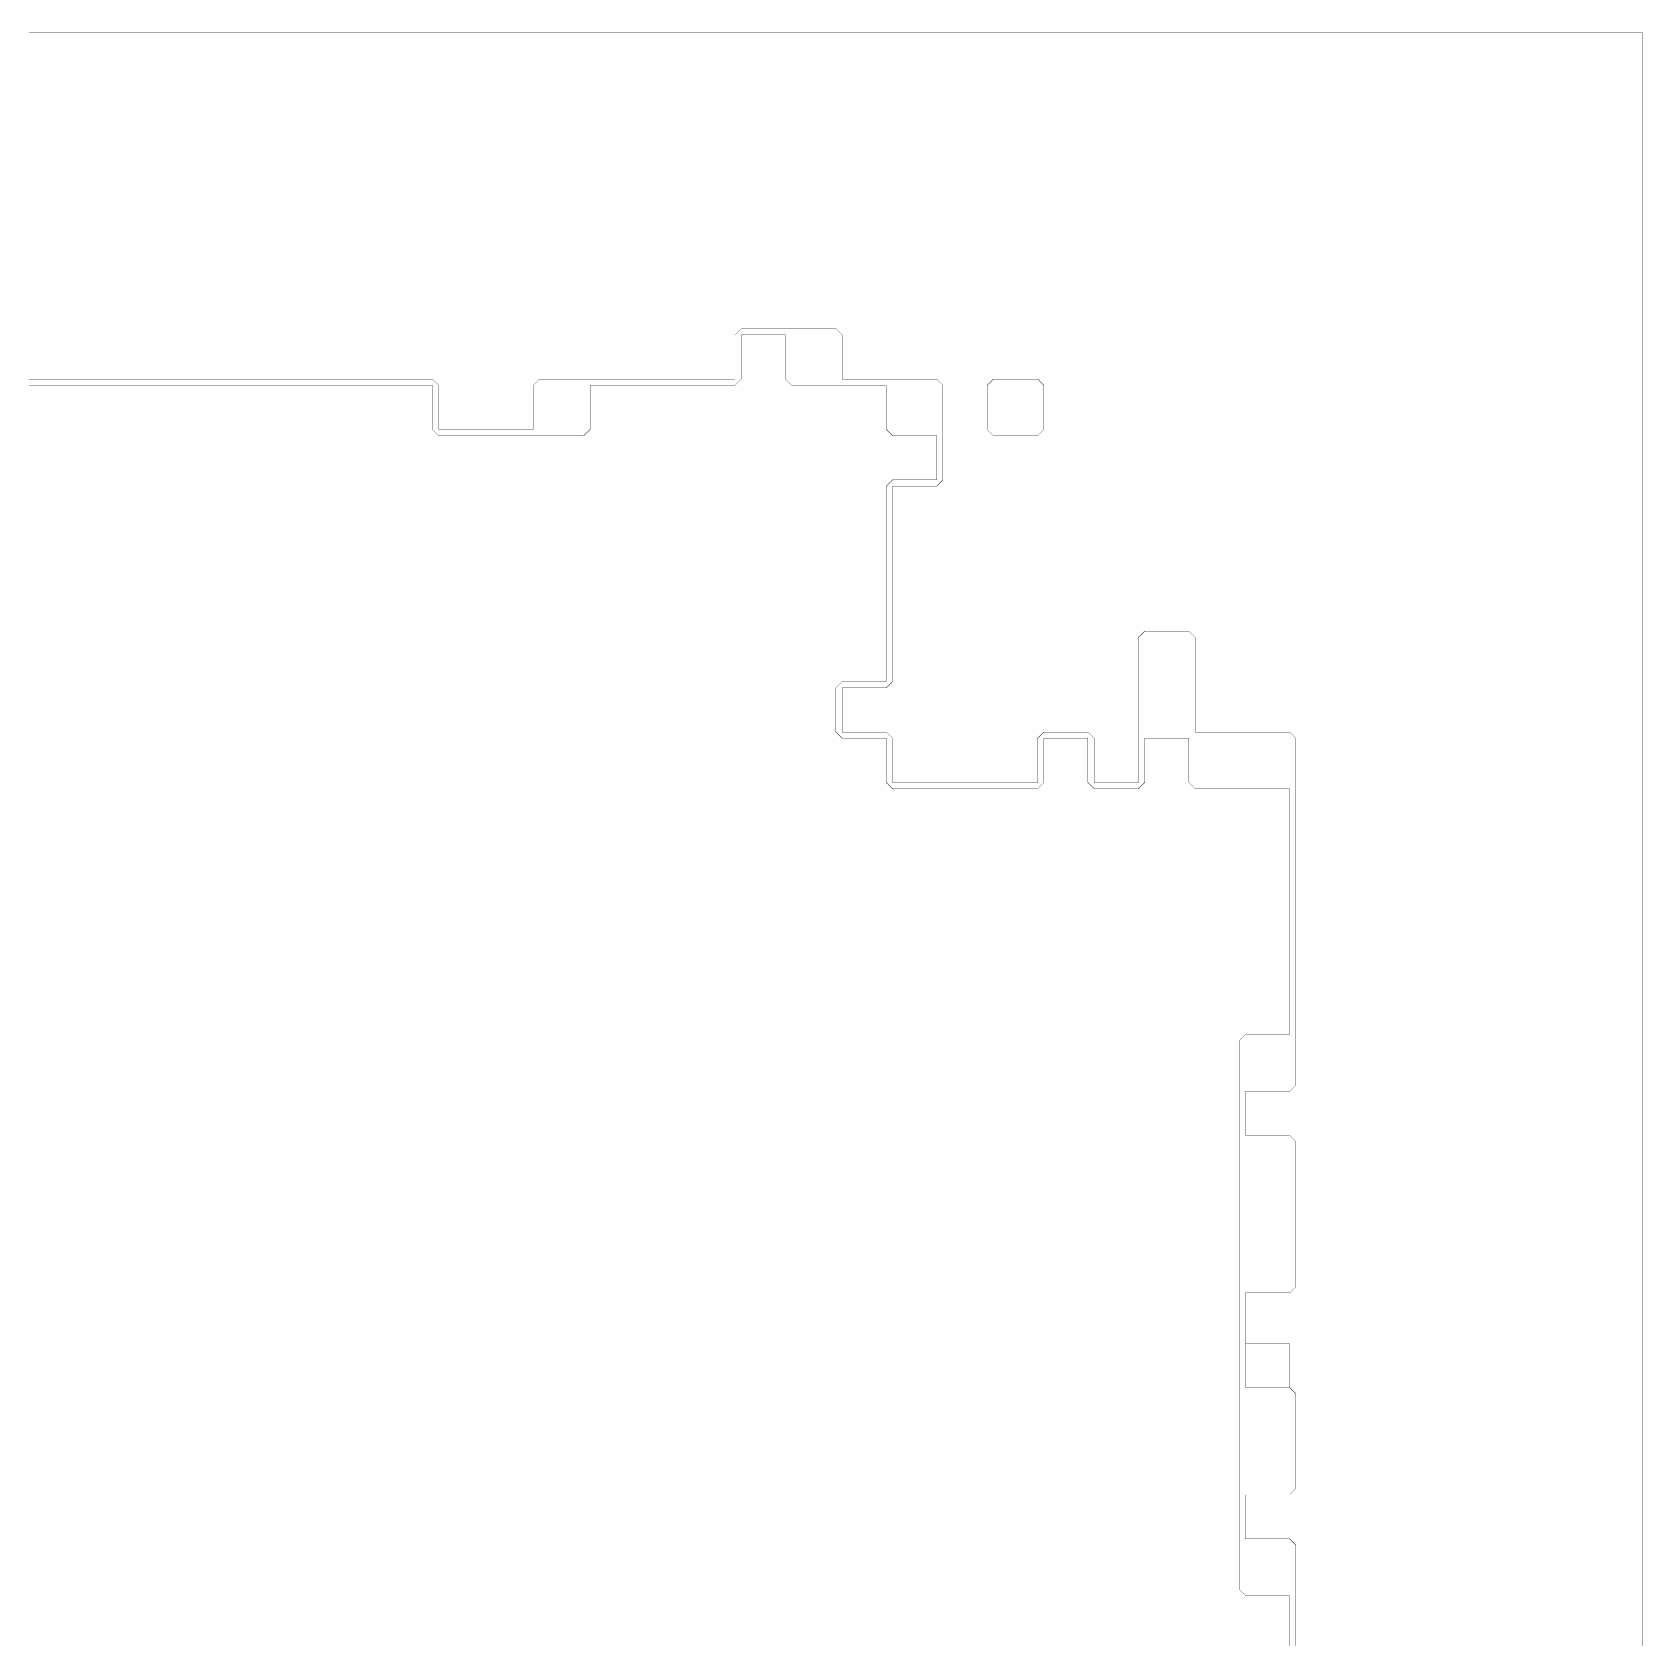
# Model space of a CAD drawing. Header units: metres. Extents: x 0 to 4990, y -4990 to 0.
# Drawn here: x 2495 to 4990, y -2495 to 0 of the extents above; entities that cross this region are included whole.
import ezdxf

# ---------------------------------------------------------------- set-up
doc = ezdxf.new("R2010")
doc.units = ezdxf.units.M
for name, color, linetype in [('conductor', 1, 'Continuous'), ('dielectric', 8, 'Continuous'), ('substrate', 5, 'Continuous')]:
    doc.layers.add(name, color=color, linetype=linetype)

msp = doc.modelspace()

# ---------------------------------------------------------------- linework, layer by layer
at = {"layer": 'conductor', "const_width": 0.5}
msp.add_lwpolyline([(4443.359375, -2500), (4443.359375, -2490.234375), (4443.359375, -2480.46875), (4443.359375, -2470.703125), (4443.359375, -2460.9375), (4443.359375, -2451.171875), (4443.359375, -2441.40625), (4443.359375, -2431.640625), (4443.359375, -2421.875), (4433.59375, -2421.875), (4423.828125, -2421.875), (4414.0625, -2421.875), (4404.296875, -2421.875), (4394.53125, -2421.875), (4384.765625, -2421.875), (4375, -2421.875), (4365.234375, -2412.109375), (4365.234375, -2402.34375), (4365.234375, -2392.578125), (4365.234375, -2382.8125), (4365.234375, -2373.046875), (4365.234375, -2363.28125), (4365.234375, -2353.515625), (4365.234375, -2343.75), (4365.234375, -2333.984375), (4365.234375, -2324.21875), (4365.234375, -2314.453125), (4365.234375, -2304.6875), (4365.234375, -2294.921875), (4365.234375, -2285.15625), (4365.234375, -2275.390625), (4365.234375, -2265.625), (4365.234375, -2255.859375), (4365.234375, -2246.09375), (4365.234375, -2236.328125), (4365.234375, -2226.5625), (4365.234375, -2216.796875), (4365.234375, -2207.03125), (4365.234375, -2197.265625), (4365.234375, -2187.5), (4365.234375, -2177.734375), (4365.234375, -2167.96875), (4365.234375, -2158.203125), (4365.234375, -2148.4375), (4365.234375, -2138.671875), (4365.234375, -2128.90625), (4365.234375, -2119.140625), (4365.234375, -2109.375), (4365.234375, -2099.609375), (4365.234375, -2089.84375), (4365.234375, -2080.078125), (4365.234375, -2070.3125), (4365.234375, -2060.546875), (4365.234375, -2050.78125), (4365.234375, -2041.015625), (4365.234375, -2031.25), (4365.234375, -2021.484375), (4365.234375, -2011.71875), (4365.234375, -2001.953125), (4365.234375, -1992.1875), (4365.234375, -1982.421875), (4365.234375, -1972.65625), (4365.234375, -1962.890625), (4365.234375, -1953.125), (4365.234375, -1943.359375), (4365.234375, -1933.59375), (4365.234375, -1923.828125), (4365.234375, -1914.0625), (4365.234375, -1904.296875), (4365.234375, -1894.53125), (4365.234375, -1884.765625), (4365.234375, -1875), (4365.234375, -1865.234375), (4365.234375, -1855.46875), (4365.234375, -1845.703125), (4365.234375, -1835.9375), (4365.234375, -1826.171875), (4365.234375, -1816.40625), (4365.234375, -1806.640625), (4365.234375, -1796.875), (4365.234375, -1787.109375), (4365.234375, -1777.34375), (4365.234375, -1767.578125), (4365.234375, -1757.8125), (4365.234375, -1748.046875), (4365.234375, -1738.28125), (4365.234375, -1728.515625), (4365.234375, -1718.75), (4365.234375, -1708.984375), (4365.234375, -1699.21875), (4365.234375, -1689.453125), (4365.234375, -1679.6875), (4365.234375, -1669.921875), (4365.234375, -1660.15625), (4365.234375, -1650.390625), (4365.234375, -1640.625), (4365.234375, -1630.859375), (4365.234375, -1621.09375), (4365.234375, -1611.328125), (4365.234375, -1601.5625), (4365.234375, -1591.796875), (4365.234375, -1582.03125), (4365.234375, -1572.265625), (4365.234375, -1562.5), (4375, -1552.734375), (4384.765625, -1552.734375), (4394.53125, -1552.734375), (4404.296875, -1552.734375), (4414.0625, -1552.734375), (4423.828125, -1552.734375), (4433.59375, -1552.734375), (4443.359375, -1552.734375), (4443.359375, -1542.96875), (4443.359375, -1533.203125), (4443.359375, -1523.4375), (4443.359375, -1513.671875), (4443.359375, -1503.90625), (4443.359375, -1494.140625), (4443.359375, -1484.375), (4443.359375, -1474.609375), (4443.359375, -1464.84375), (4443.359375, -1455.078125), (4443.359375, -1445.3125), (4443.359375, -1435.546875), (4443.359375, -1425.78125), (4443.359375, -1416.015625), (4443.359375, -1406.25), (4443.359375, -1396.484375), (4443.359375, -1386.71875), (4443.359375, -1376.953125), (4443.359375, -1367.1875), (4443.359375, -1357.421875), (4443.359375, -1347.65625), (4443.359375, -1337.890625), (4443.359375, -1328.125), (4443.359375, -1318.359375), (4443.359375, -1308.59375), (4443.359375, -1298.828125), (4443.359375, -1289.0625), (4443.359375, -1279.296875), (4443.359375, -1269.53125), (4443.359375, -1259.765625), (4443.359375, -1250), (4443.359375, -1240.234375), (4443.359375, -1230.46875), (4443.359375, -1220.703125), (4443.359375, -1210.9375), (4443.359375, -1201.171875), (4443.359375, -1191.40625), (4443.359375, -1181.640625), (4443.359375, -1171.875), (4433.59375, -1171.875), (4423.828125, -1171.875), (4414.0625, -1171.875), (4404.296875, -1171.875), (4394.53125, -1171.875), (4384.765625, -1171.875), (4375, -1171.875), (4365.234375, -1171.875), (4355.46875, -1171.875), (4345.703125, -1171.875), (4335.9375, -1171.875), (4326.171875, -1171.875), (4316.40625, -1171.875), (4306.640625, -1171.875), (4296.875, -1171.875), (4287.109375, -1162.109375), (4287.109375, -1152.34375), (4287.109375, -1142.578125), (4287.109375, -1132.8125), (4287.109375, -1123.046875), (4287.109375, -1113.28125), (4287.109375, -1103.515625), (4287.109375, -1093.75), (4277.34375, -1093.75), (4267.578125, -1093.75), (4257.8125, -1093.75), (4248.046875, -1093.75), (4238.28125, -1093.75), (4228.515625, -1093.75), (4218.75, -1093.75), (4218.75, -1103.515625), (4218.75, -1113.28125), (4218.75, -1123.046875), (4218.75, -1132.8125), (4218.75, -1142.578125), (4218.75, -1152.34375), (4218.75, -1162.109375), (4208.984375, -1171.875), (4199.21875, -1171.875), (4189.453125, -1171.875), (4179.6875, -1171.875), (4169.921875, -1171.875), (4160.15625, -1171.875), (4150.390625, -1171.875), (4140.625, -1171.875), (4130.859375, -1162.109375), (4130.859375, -1152.34375), (4130.859375, -1142.578125), (4130.859375, -1132.8125), (4130.859375, -1123.046875), (4130.859375, -1113.28125), (4130.859375, -1103.515625), (4130.859375, -1093.75), (4121.09375, -1093.75), (4111.328125, -1093.75), (4101.5625, -1093.75), (4091.796875, -1093.75), (4082.03125, -1093.75), (4072.265625, -1093.75), (4062.5, -1093.75), (4062.5, -1103.515625), (4062.5, -1113.28125), (4062.5, -1123.046875), (4062.5, -1132.8125), (4062.5, -1142.578125), (4062.5, -1152.34375), (4062.5, -1162.109375), (4052.734375, -1171.875), (4042.96875, -1171.875), (4033.203125, -1171.875), (4023.4375, -1171.875), (4013.671875, -1171.875), (4003.90625, -1171.875), (3994.140625, -1171.875), (3984.375, -1171.875), (3974.609375, -1171.875), (3964.84375, -1171.875), (3955.078125, -1171.875), (3945.3125, -1171.875), (3935.546875, -1171.875), (3925.78125, -1171.875), (3916.015625, -1171.875), (3906.25, -1171.875), (3896.484375, -1171.875), (3886.71875, -1171.875), (3876.953125, -1171.875), (3867.1875, -1171.875), (3857.421875, -1171.875), (3847.65625, -1171.875), (3837.890625, -1171.875), (3828.125, -1171.875), (3818.359375, -1162.109375), (3818.359375, -1152.34375), (3818.359375, -1142.578125), (3818.359375, -1132.8125), (3818.359375, -1123.046875), (3818.359375, -1113.28125), (3818.359375, -1103.515625), (3818.359375, -1093.75), (3808.59375, -1093.75), (3798.828125, -1093.75), (3789.0625, -1093.75), (3779.296875, -1093.75), (3769.53125, -1093.75), (3759.765625, -1093.75), (3750, -1093.75), (3740.234375, -1083.984375), (3740.234375, -1074.21875), (3740.234375, -1064.453125), (3740.234375, -1054.6875), (3740.234375, -1044.921875), (3740.234375, -1035.15625), (3740.234375, -1025.390625), (3740.234375, -1015.625), (3750, -1005.859375), (3759.765625, -1005.859375), (3769.53125, -1005.859375), (3779.296875, -1005.859375), (3789.0625, -1005.859375), (3798.828125, -1005.859375), (3808.59375, -1005.859375), (3818.359375, -1005.859375), (3818.359375, -996.09375), (3818.359375, -986.328125), (3818.359375, -976.5625), (3818.359375, -966.796875), (3818.359375, -957.03125), (3818.359375, -947.265625), (3818.359375, -937.5), (3818.359375, -927.734375), (3818.359375, -917.96875), (3818.359375, -908.203125), (3818.359375, -898.4375), (3818.359375, -888.671875), (3818.359375, -878.90625), (3818.359375, -869.140625), (3818.359375, -859.375), (3818.359375, -849.609375), (3818.359375, -839.84375), (3818.359375, -830.078125), (3818.359375, -820.3125), (3818.359375, -810.546875), (3818.359375, -800.78125), (3818.359375, -791.015625), (3818.359375, -781.25), (3818.359375, -771.484375), (3818.359375, -761.71875), (3818.359375, -751.953125), (3818.359375, -742.1875), (3818.359375, -732.421875), (3818.359375, -722.65625), (3818.359375, -712.890625), (3818.359375, -703.125), (3828.125, -693.359375), (3837.890625, -693.359375), (3847.65625, -693.359375), (3857.421875, -693.359375), (3867.1875, -693.359375), (3876.953125, -693.359375), (3886.71875, -693.359375), (3896.484375, -693.359375), (3896.484375, -683.59375), (3896.484375, -673.828125), (3896.484375, -664.0625), (3896.484375, -654.296875), (3896.484375, -644.53125), (3896.484375, -634.765625), (3896.484375, -625), (3886.71875, -625), (3876.953125, -625), (3867.1875, -625), (3857.421875, -625), (3847.65625, -625), (3837.890625, -625), (3828.125, -625), (3818.359375, -615.234375), (3818.359375, -605.46875), (3818.359375, -595.703125), (3818.359375, -585.9375), (3818.359375, -576.171875), (3818.359375, -566.40625), (3818.359375, -556.640625), (3818.359375, -546.875), (3808.59375, -546.875), (3798.828125, -546.875), (3789.0625, -546.875), (3779.296875, -546.875), (3769.53125, -546.875), (3759.765625, -546.875), (3750, -546.875), (3740.234375, -546.875), (3730.46875, -546.875), (3720.703125, -546.875), (3710.9375, -546.875), (3701.171875, -546.875), (3691.40625, -546.875), (3681.640625, -546.875), (3671.875, -546.875), (3662.109375, -537.109375), (3662.109375, -527.34375), (3662.109375, -517.578125), (3662.109375, -507.8125), (3662.109375, -498.046875), (3662.109375, -488.28125), (3662.109375, -478.515625), (3662.109375, -468.75), (3652.34375, -468.75), (3642.578125, -468.75), (3632.8125, -468.75), (3623.046875, -468.75), (3613.28125, -468.75), (3603.515625, -468.75), (3593.75, -468.75), (3593.75, -478.515625), (3593.75, -488.28125), (3593.75, -498.046875), (3593.75, -507.8125), (3593.75, -517.578125), (3593.75, -527.34375), (3593.75, -537.109375), (3583.984375, -546.875), (3574.21875, -546.875), (3564.453125, -546.875), (3554.6875, -546.875), (3544.921875, -546.875), (3535.15625, -546.875), (3525.390625, -546.875), (3515.625, -546.875), (3505.859375, -546.875), (3496.09375, -546.875), (3486.328125, -546.875), (3476.5625, -546.875), (3466.796875, -546.875), (3457.03125, -546.875), (3447.265625, -546.875), (3437.5, -546.875), (3427.734375, -546.875), (3417.96875, -546.875), (3408.203125, -546.875), (3398.4375, -546.875), (3388.671875, -546.875), (3378.90625, -546.875), (3369.140625, -546.875), (3359.375, -546.875), (3359.375, -556.640625), (3359.375, -566.40625), (3359.375, -576.171875), (3359.375, -585.9375), (3359.375, -595.703125), (3359.375, -605.46875), (3359.375, -615.234375), (3349.609375, -625), (3339.84375, -625), (3330.078125, -625), (3320.3125, -625), (3310.546875, -625), (3300.78125, -625), (3291.015625, -625), (3281.25, -625), (3271.484375, -625), (3261.71875, -625), (3251.953125, -625), (3242.1875, -625), (3232.421875, -625), (3222.65625, -625), (3212.890625, -625), (3203.125, -625), (3193.359375, -625), (3183.59375, -625), (3173.828125, -625), (3164.0625, -625), (3154.296875, -625), (3144.53125, -625), (3134.765625, -625), (3125, -625), (3115.234375, -615.234375), (3115.234375, -605.46875), (3115.234375, -595.703125), (3115.234375, -585.9375), (3115.234375, -576.171875), (3115.234375, -566.40625), (3115.234375, -556.640625), (3115.234375, -546.875), (3105.46875, -546.875), (3095.703125, -546.875), (3085.9375, -546.875), (3076.171875, -546.875), (3066.40625, -546.875), (3056.640625, -546.875), (3046.875, -546.875), (3037.109375, -546.875), (3027.34375, -546.875), (3017.578125, -546.875), (3007.8125, -546.875), (2998.046875, -546.875), (2988.28125, -546.875), (2978.515625, -546.875), (2968.75, -546.875), (2958.984375, -546.875), (2949.21875, -546.875), (2939.453125, -546.875), (2929.6875, -546.875), (2919.921875, -546.875), (2910.15625, -546.875), (2900.390625, -546.875), (2890.625, -546.875), (2880.859375, -546.875), (2871.09375, -546.875), (2861.328125, -546.875), (2851.5625, -546.875), (2841.796875, -546.875), (2832.03125, -546.875), (2822.265625, -546.875), (2812.5, -546.875), (2802.734375, -546.875), (2792.96875, -546.875), (2783.203125, -546.875), (2773.4375, -546.875), (2763.671875, -546.875), (2753.90625, -546.875), (2744.140625, -546.875), (2734.375, -546.875), (2724.609375, -546.875), (2714.84375, -546.875), (2705.078125, -546.875), (2695.3125, -546.875), (2685.546875, -546.875), (2675.78125, -546.875), (2666.015625, -546.875), (2656.25, -546.875), (2646.484375, -546.875), (2636.71875, -546.875), (2626.953125, -546.875), (2617.1875, -546.875), (2607.421875, -546.875), (2597.65625, -546.875), (2587.890625, -546.875), (2578.125, -546.875), (2568.359375, -546.875), (2558.59375, -546.875), (2548.828125, -546.875), (2539.0625, -546.875), (2529.296875, -546.875), (2519.53125, -546.875), (2509.765625, -546.875), (2500, -546.875), (2490.234375, -546.875)], dxfattribs=at)
at = {"layer": 'dielectric', "const_width": 0.5}
msp.add_lwpolyline([(4375, -2031.25), (4375, -2041.015625), (4375, -2050.78125), (4375, -2060.546875), (4375, -2070.3125), (4375, -2080.078125), (4375, -2089.84375), (4375, -2099.609375), (4384.765625, -2099.609375), (4394.53125, -2099.609375), (4404.296875, -2099.609375), (4414.0625, -2099.609375), (4423.828125, -2099.609375), (4433.59375, -2099.609375), (4443.359375, -2099.609375), (4443.359375, -2089.84375), (4443.359375, -2080.078125), (4443.359375, -2070.3125), (4443.359375, -2060.546875), (4443.359375, -2050.78125), (4443.359375, -2041.015625), (4443.359375, -2031.25), (4433.59375, -2031.25), (4423.828125, -2031.25), (4414.0625, -2031.25), (4404.296875, -2031.25), (4394.53125, -2031.25), (4384.765625, -2031.25)], close=True, dxfattribs=at)
at = {"layer": 'substrate', "const_width": 0.5}
for points in [[(4990.234375, -2500), (4990.234375, -2490.234375), (4990.234375, -2480.46875), (4990.234375, -2470.703125), (4990.234375, -2460.9375), (4990.234375, -2451.171875), (4990.234375, -2441.40625), (4990.234375, -2431.640625), (4990.234375, -2421.875), (4990.234375, -2412.109375), (4990.234375, -2402.34375), (4990.234375, -2392.578125), (4990.234375, -2382.8125), (4990.234375, -2373.046875), (4990.234375, -2363.28125), (4990.234375, -2353.515625), (4990.234375, -2343.75), (4990.234375, -2333.984375), (4990.234375, -2324.21875), (4990.234375, -2314.453125), (4990.234375, -2304.6875), (4990.234375, -2294.921875), (4990.234375, -2285.15625), (4990.234375, -2275.390625), (4990.234375, -2265.625), (4990.234375, -2255.859375), (4990.234375, -2246.09375), (4990.234375, -2236.328125), (4990.234375, -2226.5625), (4990.234375, -2216.796875), (4990.234375, -2207.03125), (4990.234375, -2197.265625), (4990.234375, -2187.5), (4990.234375, -2177.734375), (4990.234375, -2167.96875), (4990.234375, -2158.203125), (4990.234375, -2148.4375), (4990.234375, -2138.671875), (4990.234375, -2128.90625), (4990.234375, -2119.140625), (4990.234375, -2109.375), (4990.234375, -2099.609375), (4990.234375, -2089.84375), (4990.234375, -2080.078125), (4990.234375, -2070.3125), (4990.234375, -2060.546875), (4990.234375, -2050.78125), (4990.234375, -2041.015625), (4990.234375, -2031.25), (4990.234375, -2021.484375), (4990.234375, -2011.71875), (4990.234375, -2001.953125), (4990.234375, -1992.1875), (4990.234375, -1982.421875), (4990.234375, -1972.65625), (4990.234375, -1962.890625), (4990.234375, -1953.125), (4990.234375, -1943.359375), (4990.234375, -1933.59375), (4990.234375, -1923.828125), (4990.234375, -1914.0625), (4990.234375, -1904.296875), (4990.234375, -1894.53125), (4990.234375, -1884.765625), (4990.234375, -1875), (4990.234375, -1865.234375), (4990.234375, -1855.46875), (4990.234375, -1845.703125), (4990.234375, -1835.9375), (4990.234375, -1826.171875), (4990.234375, -1816.40625), (4990.234375, -1806.640625), (4990.234375, -1796.875), (4990.234375, -1787.109375), (4990.234375, -1777.34375), (4990.234375, -1767.578125), (4990.234375, -1757.8125), (4990.234375, -1748.046875), (4990.234375, -1738.28125), (4990.234375, -1728.515625), (4990.234375, -1718.75), (4990.234375, -1708.984375), (4990.234375, -1699.21875), (4990.234375, -1689.453125), (4990.234375, -1679.6875), (4990.234375, -1669.921875), (4990.234375, -1660.15625), (4990.234375, -1650.390625), (4990.234375, -1640.625), (4990.234375, -1630.859375), (4990.234375, -1621.09375), (4990.234375, -1611.328125), (4990.234375, -1601.5625), (4990.234375, -1591.796875), (4990.234375, -1582.03125), (4990.234375, -1572.265625), (4990.234375, -1562.5), (4990.234375, -1552.734375), (4990.234375, -1542.96875), (4990.234375, -1533.203125), (4990.234375, -1523.4375), (4990.234375, -1513.671875), (4990.234375, -1503.90625), (4990.234375, -1494.140625), (4990.234375, -1484.375), (4990.234375, -1474.609375), (4990.234375, -1464.84375), (4990.234375, -1455.078125), (4990.234375, -1445.3125), (4990.234375, -1435.546875), (4990.234375, -1425.78125), (4990.234375, -1416.015625), (4990.234375, -1406.25), (4990.234375, -1396.484375), (4990.234375, -1386.71875), (4990.234375, -1376.953125), (4990.234375, -1367.1875), (4990.234375, -1357.421875), (4990.234375, -1347.65625), (4990.234375, -1337.890625), (4990.234375, -1328.125), (4990.234375, -1318.359375), (4990.234375, -1308.59375), (4990.234375, -1298.828125), (4990.234375, -1289.0625), (4990.234375, -1279.296875), (4990.234375, -1269.53125), (4990.234375, -1259.765625), (4990.234375, -1250), (4990.234375, -1240.234375), (4990.234375, -1230.46875), (4990.234375, -1220.703125), (4990.234375, -1210.9375), (4990.234375, -1201.171875), (4990.234375, -1191.40625), (4990.234375, -1181.640625), (4990.234375, -1171.875), (4990.234375, -1162.109375), (4990.234375, -1152.34375), (4990.234375, -1142.578125), (4990.234375, -1132.8125), (4990.234375, -1123.046875), (4990.234375, -1113.28125), (4990.234375, -1103.515625), (4990.234375, -1093.75), (4990.234375, -1083.984375), (4990.234375, -1074.21875), (4990.234375, -1064.453125), (4990.234375, -1054.6875), (4990.234375, -1044.921875), (4990.234375, -1035.15625), (4990.234375, -1025.390625), (4990.234375, -1015.625), (4990.234375, -1005.859375), (4990.234375, -996.09375), (4990.234375, -986.328125), (4990.234375, -976.5625), (4990.234375, -966.796875), (4990.234375, -957.03125), (4990.234375, -947.265625), (4990.234375, -937.5), (4990.234375, -927.734375), (4990.234375, -917.96875), (4990.234375, -908.203125), (4990.234375, -898.4375), (4990.234375, -888.671875), (4990.234375, -878.90625), (4990.234375, -869.140625), (4990.234375, -859.375), (4990.234375, -849.609375), (4990.234375, -839.84375), (4990.234375, -830.078125), (4990.234375, -820.3125), (4990.234375, -810.546875), (4990.234375, -800.78125), (4990.234375, -791.015625), (4990.234375, -781.25), (4990.234375, -771.484375), (4990.234375, -761.71875), (4990.234375, -751.953125), (4990.234375, -742.1875), (4990.234375, -732.421875), (4990.234375, -722.65625), (4990.234375, -712.890625), (4990.234375, -703.125), (4990.234375, -693.359375), (4990.234375, -683.59375), (4990.234375, -673.828125), (4990.234375, -664.0625), (4990.234375, -654.296875), (4990.234375, -644.53125), (4990.234375, -634.765625), (4990.234375, -625), (4990.234375, -615.234375), (4990.234375, -605.46875), (4990.234375, -595.703125), (4990.234375, -585.9375), (4990.234375, -576.171875), (4990.234375, -566.40625), (4990.234375, -556.640625), (4990.234375, -546.875), (4990.234375, -537.109375), (4990.234375, -527.34375), (4990.234375, -517.578125), (4990.234375, -507.8125), (4990.234375, -498.046875), (4990.234375, -488.28125), (4990.234375, -478.515625), (4990.234375, -468.75), (4990.234375, -458.984375), (4990.234375, -449.21875), (4990.234375, -439.453125), (4990.234375, -429.6875), (4990.234375, -419.921875), (4990.234375, -410.15625), (4990.234375, -400.390625), (4990.234375, -390.625), (4990.234375, -380.859375), (4990.234375, -371.09375), (4990.234375, -361.328125), (4990.234375, -351.5625), (4990.234375, -341.796875), (4990.234375, -332.03125), (4990.234375, -322.265625), (4990.234375, -312.5), (4990.234375, -302.734375), (4990.234375, -292.96875), (4990.234375, -283.203125), (4990.234375, -273.4375), (4990.234375, -263.671875), (4990.234375, -253.90625), (4990.234375, -244.140625), (4990.234375, -234.375), (4990.234375, -224.609375), (4990.234375, -214.84375), (4990.234375, -205.078125), (4990.234375, -195.3125), (4990.234375, -185.546875), (4990.234375, -175.78125), (4990.234375, -166.015625), (4990.234375, -156.25), (4990.234375, -146.484375), (4990.234375, -136.71875), (4990.234375, -126.953125), (4990.234375, -117.1875), (4990.234375, -107.421875), (4990.234375, -97.65625), (4990.234375, -87.890625), (4990.234375, -78.125), (4990.234375, -68.359375), (4990.234375, -58.59375), (4990.234375, -48.828125), (4990.234375, -39.0625), (4990.234375, -29.296875), (4990.234375, -19.53125), (4990.234375, -9.765625), (4990.234375, 0), (4980.46875, 0), (4970.703125, 0), (4960.9375, 0), (4951.171875, 0), (4941.40625, 0), (4931.640625, 0), (4921.875, 0), (4912.109375, 0), (4902.34375, 0), (4892.578125, 0), (4882.8125, 0), (4873.046875, 0), (4863.28125, 0), (4853.515625, 0), (4843.75, 0), (4833.984375, 0), (4824.21875, 0), (4814.453125, 0), (4804.6875, 0), (4794.921875, 0), (4785.15625, 0), (4775.390625, 0), (4765.625, 0), (4755.859375, 0), (4746.09375, 0), (4736.328125, 0), (4726.5625, 0), (4716.796875, 0), (4707.03125, 0), (4697.265625, 0), (4687.5, 0), (4677.734375, 0), (4667.96875, 0), (4658.203125, 0), (4648.4375, 0), (4638.671875, 0), (4628.90625, 0), (4619.140625, 0), (4609.375, 0), (4599.609375, 0), (4589.84375, 0), (4580.078125, 0), (4570.3125, 0), (4560.546875, 0), (4550.78125, 0), (4541.015625, 0), (4531.25, 0), (4521.484375, 0), (4511.71875, 0), (4501.953125, 0), (4492.1875, 0), (4482.421875, 0), (4472.65625, 0), (4462.890625, 0), (4453.125, 0), (4443.359375, 0), (4433.59375, 0), (4423.828125, 0), (4414.0625, 0), (4404.296875, 0), (4394.53125, 0), (4384.765625, 0), (4375, 0), (4365.234375, 0), (4355.46875, 0), (4345.703125, 0), (4335.9375, 0), (4326.171875, 0), (4316.40625, 0), (4306.640625, 0), (4296.875, 0), (4287.109375, 0), (4277.34375, 0), (4267.578125, 0), (4257.8125, 0), (4248.046875, 0), (4238.28125, 0), (4228.515625, 0), (4218.75, 0), (4208.984375, 0), (4199.21875, 0), (4189.453125, 0), (4179.6875, 0), (4169.921875, 0), (4160.15625, 0), (4150.390625, 0), (4140.625, 0), (4130.859375, 0), (4121.09375, 0), (4111.328125, 0), (4101.5625, 0), (4091.796875, 0), (4082.03125, 0), (4072.265625, 0), (4062.5, 0), (4052.734375, 0), (4042.96875, 0), (4033.203125, 0), (4023.4375, 0), (4013.671875, 0), (4003.90625, 0), (3994.140625, 0), (3984.375, 0), (3974.609375, 0), (3964.84375, 0), (3955.078125, 0), (3945.3125, 0), (3935.546875, 0), (3925.78125, 0), (3916.015625, 0), (3906.25, 0), (3896.484375, 0), (3886.71875, 0), (3876.953125, 0), (3867.1875, 0), (3857.421875, 0), (3847.65625, 0), (3837.890625, 0), (3828.125, 0), (3818.359375, 0), (3808.59375, 0), (3798.828125, 0), (3789.0625, 0), (3779.296875, 0), (3769.53125, 0), (3759.765625, 0), (3750, 0), (3740.234375, 0), (3730.46875, 0), (3720.703125, 0), (3710.9375, 0), (3701.171875, 0), (3691.40625, 0), (3681.640625, 0), (3671.875, 0), (3662.109375, 0), (3652.34375, 0), (3642.578125, 0), (3632.8125, 0), (3623.046875, 0), (3613.28125, 0), (3603.515625, 0), (3593.75, 0), (3583.984375, 0), (3574.21875, 0), (3564.453125, 0), (3554.6875, 0), (3544.921875, 0), (3535.15625, 0), (3525.390625, 0), (3515.625, 0), (3505.859375, 0), (3496.09375, 0), (3486.328125, 0), (3476.5625, 0), (3466.796875, 0), (3457.03125, 0), (3447.265625, 0), (3437.5, 0), (3427.734375, 0), (3417.96875, 0), (3408.203125, 0), (3398.4375, 0), (3388.671875, 0), (3378.90625, 0), (3369.140625, 0), (3359.375, 0), (3349.609375, 0), (3339.84375, 0), (3330.078125, 0), (3320.3125, 0), (3310.546875, 0), (3300.78125, 0), (3291.015625, 0), (3281.25, 0), (3271.484375, 0), (3261.71875, 0), (3251.953125, 0), (3242.1875, 0), (3232.421875, 0), (3222.65625, 0), (3212.890625, 0), (3203.125, 0), (3193.359375, 0), (3183.59375, 0), (3173.828125, 0), (3164.0625, 0), (3154.296875, 0), (3144.53125, 0), (3134.765625, 0), (3125, 0), (3115.234375, 0), (3105.46875, 0), (3095.703125, 0), (3085.9375, 0), (3076.171875, 0), (3066.40625, 0), (3056.640625, 0), (3046.875, 0), (3037.109375, 0), (3027.34375, 0), (3017.578125, 0), (3007.8125, 0), (2998.046875, 0), (2988.28125, 0), (2978.515625, 0), (2968.75, 0), (2958.984375, 0), (2949.21875, 0), (2939.453125, 0), (2929.6875, 0), (2919.921875, 0), (2910.15625, 0), (2900.390625, 0), (2890.625, 0), (2880.859375, 0), (2871.09375, 0), (2861.328125, 0), (2851.5625, 0), (2841.796875, 0), (2832.03125, 0), (2822.265625, 0), (2812.5, 0), (2802.734375, 0), (2792.96875, 0), (2783.203125, 0), (2773.4375, 0), (2763.671875, 0), (2753.90625, 0), (2744.140625, 0), (2734.375, 0), (2724.609375, 0), (2714.84375, 0), (2705.078125, 0), (2695.3125, 0), (2685.546875, 0), (2675.78125, 0), (2666.015625, 0), (2656.25, 0), (2646.484375, 0), (2636.71875, 0), (2626.953125, 0), (2617.1875, 0), (2607.421875, 0), (2597.65625, 0), (2587.890625, 0), (2578.125, 0), (2568.359375, 0), (2558.59375, 0), (2548.828125, 0), (2539.0625, 0), (2529.296875, 0), (2519.53125, 0), (2509.765625, 0), (2500, 0), (2490.234375, 0)], [(2490.234375, -537.109375), (2500, -537.109375), (2509.765625, -537.109375), (2519.53125, -537.109375), (2529.296875, -537.109375), (2539.0625, -537.109375), (2548.828125, -537.109375), (2558.59375, -537.109375), (2568.359375, -537.109375), (2578.125, -537.109375), (2587.890625, -537.109375), (2597.65625, -537.109375), (2607.421875, -537.109375), (2617.1875, -537.109375), (2626.953125, -537.109375), (2636.71875, -537.109375), (2646.484375, -537.109375), (2656.25, -537.109375), (2666.015625, -537.109375), (2675.78125, -537.109375), (2685.546875, -537.109375), (2695.3125, -537.109375), (2705.078125, -537.109375), (2714.84375, -537.109375), (2724.609375, -537.109375), (2734.375, -537.109375), (2744.140625, -537.109375), (2753.90625, -537.109375), (2763.671875, -537.109375), (2773.4375, -537.109375), (2783.203125, -537.109375), (2792.96875, -537.109375), (2802.734375, -537.109375), (2812.5, -537.109375), (2822.265625, -537.109375), (2832.03125, -537.109375), (2841.796875, -537.109375), (2851.5625, -537.109375), (2861.328125, -537.109375), (2871.09375, -537.109375), (2880.859375, -537.109375), (2890.625, -537.109375), (2900.390625, -537.109375), (2910.15625, -537.109375), (2919.921875, -537.109375), (2929.6875, -537.109375), (2939.453125, -537.109375), (2949.21875, -537.109375), (2958.984375, -537.109375), (2968.75, -537.109375), (2978.515625, -537.109375), (2988.28125, -537.109375), (2998.046875, -537.109375), (3007.8125, -537.109375), (3017.578125, -537.109375), (3027.34375, -537.109375), (3037.109375, -537.109375), (3046.875, -537.109375), (3056.640625, -537.109375), (3066.40625, -537.109375), (3076.171875, -537.109375), (3085.9375, -537.109375), (3095.703125, -537.109375), (3105.46875, -537.109375), (3115.234375, -537.109375), (3125, -546.875), (3125, -556.640625), (3125, -566.40625), (3125, -576.171875), (3125, -585.9375), (3125, -595.703125), (3125, -605.46875), (3125, -615.234375), (3134.765625, -615.234375), (3144.53125, -615.234375), (3154.296875, -615.234375), (3164.0625, -615.234375), (3173.828125, -615.234375), (3183.59375, -615.234375), (3193.359375, -615.234375), (3203.125, -615.234375), (3212.890625, -615.234375), (3222.65625, -615.234375), (3232.421875, -615.234375), (3242.1875, -615.234375), (3251.953125, -615.234375), (3261.71875, -615.234375), (3271.484375, -615.234375), (3271.484375, -605.46875), (3271.484375, -595.703125), (3271.484375, -585.9375), (3271.484375, -576.171875), (3271.484375, -566.40625), (3271.484375, -556.640625), (3271.484375, -546.875), (3281.25, -537.109375), (3291.015625, -537.109375), (3300.78125, -537.109375), (3310.546875, -537.109375), (3320.3125, -537.109375), (3330.078125, -537.109375), (3339.84375, -537.109375), (3349.609375, -537.109375), (3359.375, -537.109375), (3369.140625, -537.109375), (3378.90625, -537.109375), (3388.671875, -537.109375), (3398.4375, -537.109375), (3408.203125, -537.109375), (3417.96875, -537.109375), (3427.734375, -537.109375), (3437.5, -537.109375), (3447.265625, -537.109375), (3457.03125, -537.109375), (3466.796875, -537.109375), (3476.5625, -537.109375), (3486.328125, -537.109375), (3496.09375, -537.109375), (3505.859375, -537.109375), (3515.625, -537.109375), (3525.390625, -537.109375), (3535.15625, -537.109375), (3544.921875, -537.109375), (3554.6875, -537.109375), (3564.453125, -537.109375), (3574.21875, -537.109375), (3583.984375, -537.109375), (3583.984375, -527.34375), (3583.984375, -517.578125), (3583.984375, -507.8125), (3583.984375, -498.046875), (3583.984375, -488.28125), (3583.984375, -478.515625), (3583.984375, -468.75), (3593.75, -458.984375), (3603.515625, -458.984375), (3613.28125, -458.984375), (3623.046875, -458.984375), (3632.8125, -458.984375), (3642.578125, -458.984375), (3652.34375, -458.984375), (3662.109375, -458.984375), (3671.875, -458.984375), (3681.640625, -458.984375), (3691.40625, -458.984375), (3701.171875, -458.984375), (3710.9375, -458.984375), (3720.703125, -458.984375), (3730.46875, -458.984375), (3740.234375, -458.984375), (3750, -468.75), (3750, -478.515625), (3750, -488.28125), (3750, -498.046875), (3750, -507.8125), (3750, -517.578125), (3750, -527.34375), (3750, -537.109375), (3759.765625, -537.109375), (3769.53125, -537.109375), (3779.296875, -537.109375), (3789.0625, -537.109375), (3798.828125, -537.109375), (3808.59375, -537.109375), (3818.359375, -537.109375), (3828.125, -537.109375), (3837.890625, -537.109375), (3847.65625, -537.109375), (3857.421875, -537.109375), (3867.1875, -537.109375), (3876.953125, -537.109375), (3886.71875, -537.109375), (3896.484375, -537.109375), (3906.25, -546.875), (3906.25, -556.640625), (3906.25, -566.40625), (3906.25, -576.171875), (3906.25, -585.9375), (3906.25, -595.703125), (3906.25, -605.46875), (3906.25, -615.234375), (3906.25, -625), (3906.25, -634.765625), (3906.25, -644.53125), (3906.25, -654.296875), (3906.25, -664.0625), (3906.25, -673.828125), (3906.25, -683.59375), (3906.25, -693.359375), (3896.484375, -703.125), (3886.71875, -703.125), (3876.953125, -703.125), (3867.1875, -703.125), (3857.421875, -703.125), (3847.65625, -703.125), (3837.890625, -703.125), (3828.125, -703.125), (3828.125, -712.890625), (3828.125, -722.65625), (3828.125, -732.421875), (3828.125, -742.1875), (3828.125, -751.953125), (3828.125, -761.71875), (3828.125, -771.484375), (3828.125, -781.25), (3828.125, -791.015625), (3828.125, -800.78125), (3828.125, -810.546875), (3828.125, -820.3125), (3828.125, -830.078125), (3828.125, -839.84375), (3828.125, -849.609375), (3828.125, -859.375), (3828.125, -869.140625), (3828.125, -878.90625), (3828.125, -888.671875), (3828.125, -898.4375), (3828.125, -908.203125), (3828.125, -917.96875), (3828.125, -927.734375), (3828.125, -937.5), (3828.125, -947.265625), (3828.125, -957.03125), (3828.125, -966.796875), (3828.125, -976.5625), (3828.125, -986.328125), (3828.125, -996.09375), (3828.125, -1005.859375), (3818.359375, -1015.625), (3808.59375, -1015.625), (3798.828125, -1015.625), (3789.0625, -1015.625), (3779.296875, -1015.625), (3769.53125, -1015.625), (3759.765625, -1015.625), (3750, -1015.625), (3750, -1025.390625), (3750, -1035.15625), (3750, -1044.921875), (3750, -1054.6875), (3750, -1064.453125), (3750, -1074.21875), (3750, -1083.984375), (3759.765625, -1083.984375), (3769.53125, -1083.984375), (3779.296875, -1083.984375), (3789.0625, -1083.984375), (3798.828125, -1083.984375), (3808.59375, -1083.984375), (3818.359375, -1083.984375), (3828.125, -1093.75), (3828.125, -1103.515625), (3828.125, -1113.28125), (3828.125, -1123.046875), (3828.125, -1132.8125), (3828.125, -1142.578125), (3828.125, -1152.34375), (3828.125, -1162.109375), (3837.890625, -1162.109375), (3847.65625, -1162.109375), (3857.421875, -1162.109375), (3867.1875, -1162.109375), (3876.953125, -1162.109375), (3886.71875, -1162.109375), (3896.484375, -1162.109375), (3906.25, -1162.109375), (3916.015625, -1162.109375), (3925.78125, -1162.109375), (3935.546875, -1162.109375), (3945.3125, -1162.109375), (3955.078125, -1162.109375), (3964.84375, -1162.109375), (3974.609375, -1162.109375), (3984.375, -1162.109375), (3994.140625, -1162.109375), (4003.90625, -1162.109375), (4013.671875, -1162.109375), (4023.4375, -1162.109375), (4033.203125, -1162.109375), (4042.96875, -1162.109375), (4052.734375, -1162.109375), (4052.734375, -1152.34375), (4052.734375, -1142.578125), (4052.734375, -1132.8125), (4052.734375, -1123.046875), (4052.734375, -1113.28125), (4052.734375, -1103.515625), (4052.734375, -1093.75), (4062.5, -1083.984375), (4072.265625, -1083.984375), (4082.03125, -1083.984375), (4091.796875, -1083.984375), (4101.5625, -1083.984375), (4111.328125, -1083.984375), (4121.09375, -1083.984375), (4130.859375, -1083.984375), (4140.625, -1093.75), (4140.625, -1103.515625), (4140.625, -1113.28125), (4140.625, -1123.046875), (4140.625, -1132.8125), (4140.625, -1142.578125), (4140.625, -1152.34375), (4140.625, -1162.109375), (4150.390625, -1162.109375), (4160.15625, -1162.109375), (4169.921875, -1162.109375), (4179.6875, -1162.109375), (4189.453125, -1162.109375), (4199.21875, -1162.109375), (4208.984375, -1162.109375), (4208.984375, -1152.34375), (4208.984375, -1142.578125), (4208.984375, -1132.8125), (4208.984375, -1123.046875), (4208.984375, -1113.28125), (4208.984375, -1103.515625), (4208.984375, -1093.75), (4208.984375, -1083.984375), (4208.984375, -1074.21875), (4208.984375, -1064.453125), (4208.984375, -1054.6875), (4208.984375, -1044.921875), (4208.984375, -1035.15625), (4208.984375, -1025.390625), (4208.984375, -1015.625), (4208.984375, -1005.859375), (4208.984375, -996.09375), (4208.984375, -986.328125), (4208.984375, -976.5625), (4208.984375, -966.796875), (4208.984375, -957.03125), (4208.984375, -947.265625), (4208.984375, -937.5), (4218.75, -927.734375), (4228.515625, -927.734375), (4238.28125, -927.734375), (4248.046875, -927.734375), (4257.8125, -927.734375), (4267.578125, -927.734375), (4277.34375, -927.734375), (4287.109375, -927.734375), (4296.875, -937.5), (4296.875, -947.265625), (4296.875, -957.03125), (4296.875, -966.796875), (4296.875, -976.5625), (4296.875, -986.328125), (4296.875, -996.09375), (4296.875, -1005.859375), (4296.875, -1015.625), (4296.875, -1025.390625), (4296.875, -1035.15625), (4296.875, -1044.921875), (4296.875, -1054.6875), (4296.875, -1064.453125), (4296.875, -1074.21875), (4296.875, -1083.984375), (4306.640625, -1083.984375), (4316.40625, -1083.984375), (4326.171875, -1083.984375), (4335.9375, -1083.984375), (4345.703125, -1083.984375), (4355.46875, -1083.984375), (4365.234375, -1083.984375), (4375, -1083.984375), (4384.765625, -1083.984375), (4394.53125, -1083.984375), (4404.296875, -1083.984375), (4414.0625, -1083.984375), (4423.828125, -1083.984375), (4433.59375, -1083.984375), (4443.359375, -1083.984375), (4453.125, -1093.75), (4453.125, -1103.515625), (4453.125, -1113.28125), (4453.125, -1123.046875), (4453.125, -1132.8125), (4453.125, -1142.578125), (4453.125, -1152.34375), (4453.125, -1162.109375), (4453.125, -1171.875), (4453.125, -1181.640625), (4453.125, -1191.40625), (4453.125, -1201.171875), (4453.125, -1210.9375), (4453.125, -1220.703125), (4453.125, -1230.46875), (4453.125, -1240.234375), (4453.125, -1250), (4453.125, -1259.765625), (4453.125, -1269.53125), (4453.125, -1279.296875), (4453.125, -1289.0625), (4453.125, -1298.828125), (4453.125, -1308.59375), (4453.125, -1318.359375), (4453.125, -1328.125), (4453.125, -1337.890625), (4453.125, -1347.65625), (4453.125, -1357.421875), (4453.125, -1367.1875), (4453.125, -1376.953125), (4453.125, -1386.71875), (4453.125, -1396.484375), (4453.125, -1406.25), (4453.125, -1416.015625), (4453.125, -1425.78125), (4453.125, -1435.546875), (4453.125, -1445.3125), (4453.125, -1455.078125), (4453.125, -1464.84375), (4453.125, -1474.609375), (4453.125, -1484.375), (4453.125, -1494.140625), (4453.125, -1503.90625), (4453.125, -1513.671875), (4453.125, -1523.4375), (4453.125, -1533.203125), (4453.125, -1542.96875), (4453.125, -1552.734375), (4453.125, -1562.5), (4453.125, -1572.265625), (4453.125, -1582.03125), (4453.125, -1591.796875), (4453.125, -1601.5625), (4453.125, -1611.328125), (4453.125, -1621.09375), (4453.125, -1630.859375), (4443.359375, -1640.625), (4433.59375, -1640.625), (4423.828125, -1640.625), (4414.0625, -1640.625), (4404.296875, -1640.625), (4394.53125, -1640.625), (4384.765625, -1640.625), (4375, -1640.625), (4375, -1650.390625), (4375, -1660.15625), (4375, -1669.921875), (4375, -1679.6875), (4375, -1689.453125), (4375, -1699.21875), (4375, -1708.984375), (4384.765625, -1708.984375), (4394.53125, -1708.984375), (4404.296875, -1708.984375), (4414.0625, -1708.984375), (4423.828125, -1708.984375), (4433.59375, -1708.984375), (4443.359375, -1708.984375), (4453.125, -1718.75), (4453.125, -1728.515625), (4453.125, -1738.28125), (4453.125, -1748.046875), (4453.125, -1757.8125), (4453.125, -1767.578125), (4453.125, -1777.34375), (4453.125, -1787.109375), (4453.125, -1796.875), (4453.125, -1806.640625), (4453.125, -1816.40625), (4453.125, -1826.171875), (4453.125, -1835.9375), (4453.125, -1845.703125), (4453.125, -1855.46875), (4453.125, -1865.234375), (4453.125, -1875), (4453.125, -1884.765625), (4453.125, -1894.53125), (4453.125, -1904.296875), (4453.125, -1914.0625), (4453.125, -1923.828125), (4453.125, -1933.59375), (4453.125, -1943.359375), (4443.359375, -1953.125), (4433.59375, -1953.125), (4423.828125, -1953.125), (4414.0625, -1953.125), (4404.296875, -1953.125), (4394.53125, -1953.125), (4384.765625, -1953.125), (4375, -1953.125), (4375, -1962.890625), (4375, -1972.65625), (4375, -1982.421875), (4375, -1992.1875), (4375, -2001.953125), (4375, -2011.71875), (4375, -2021.484375), (4375, -2031.25), (4375, -2041.015625), (4375, -2050.78125), (4375, -2060.546875), (4375, -2070.3125), (4375, -2080.078125), (4375, -2089.84375), (4375, -2099.609375), (4384.765625, -2099.609375), (4394.53125, -2099.609375), (4404.296875, -2099.609375), (4414.0625, -2099.609375), (4423.828125, -2099.609375), (4433.59375, -2099.609375), (4443.359375, -2099.609375), (4453.125, -2109.375), (4453.125, -2119.140625), (4453.125, -2128.90625), (4453.125, -2138.671875), (4453.125, -2148.4375), (4453.125, -2158.203125), (4453.125, -2167.96875), (4453.125, -2177.734375), (4453.125, -2187.5), (4453.125, -2197.265625), (4453.125, -2207.03125), (4453.125, -2216.796875), (4453.125, -2226.5625), (4453.125, -2236.328125), (4453.125, -2246.09375), (4453.125, -2255.859375), (4443.359375, -2265.625), (4433.59375, -2265.625), (4423.828125, -2265.625), (4414.0625, -2265.625), (4404.296875, -2265.625), (4394.53125, -2265.625), (4384.765625, -2265.625), (4375, -2265.625), (4375, -2275.390625), (4375, -2285.15625), (4375, -2294.921875), (4375, -2304.6875), (4375, -2314.453125), (4375, -2324.21875), (4375, -2333.984375), (4384.765625, -2333.984375), (4394.53125, -2333.984375), (4404.296875, -2333.984375), (4414.0625, -2333.984375), (4423.828125, -2333.984375), (4433.59375, -2333.984375), (4443.359375, -2333.984375), (4453.125, -2343.75), (4453.125, -2353.515625), (4453.125, -2363.28125), (4453.125, -2373.046875), (4453.125, -2382.8125), (4453.125, -2392.578125), (4453.125, -2402.34375), (4453.125, -2412.109375), (4453.125, -2421.875), (4453.125, -2431.640625), (4453.125, -2441.40625), (4453.125, -2451.171875), (4453.125, -2460.9375), (4453.125, -2470.703125), (4453.125, -2480.46875), (4453.125, -2490.234375), (4453.125, -2500)]]:
    msp.add_lwpolyline(points, dxfattribs=at)
msp.add_lwpolyline([(3974.609375, -546.875), (3984.375, -537.109375), (3994.140625, -537.109375), (4003.90625, -537.109375), (4013.671875, -537.109375), (4023.4375, -537.109375), (4033.203125, -537.109375), (4042.96875, -537.109375), (4052.734375, -537.109375), (4062.5, -546.875), (4062.5, -556.640625), (4062.5, -566.40625), (4062.5, -576.171875), (4062.5, -585.9375), (4062.5, -595.703125), (4062.5, -605.46875), (4062.5, -615.234375), (4052.734375, -625), (4042.96875, -625), (4033.203125, -625), (4023.4375, -625), (4013.671875, -625), (4003.90625, -625), (3994.140625, -625), (3984.375, -625), (3974.609375, -615.234375), (3974.609375, -605.46875), (3974.609375, -595.703125), (3974.609375, -585.9375), (3974.609375, -576.171875), (3974.609375, -566.40625), (3974.609375, -556.640625)], close=True, dxfattribs=at)

doc.saveas('drawing.dxf')
